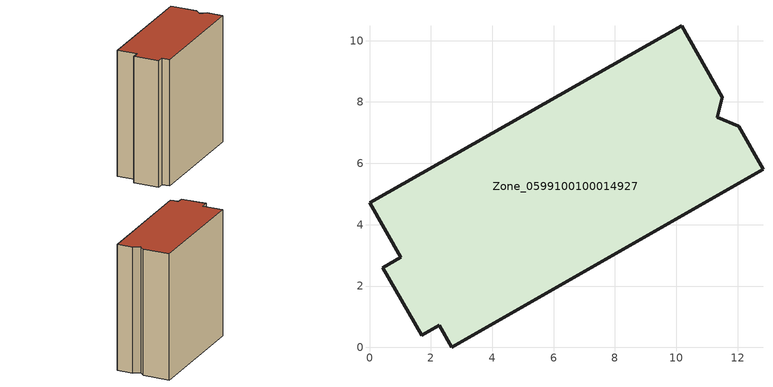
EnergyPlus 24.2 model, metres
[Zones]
Zone_0599100100014927
 floor ground (C_G): 10.17,10.49 11.49,8.16 11.34,7.5 12.03,7.21 12.83,5.8 2.69,0 2.28,0.72 1.71,0.4 0.42,2.6 1.01,2.94 0,4.72 z0
 wall outside (C_F): 2.28,0.72 2.69,0 12.83,5.8 12.03,7.21 11.34,7.5 11.49,8.16 10.17,10.49 0,4.72 1.01,2.94 0.42,2.6 1.71,0.4 2.28,0.72 z0:12.85
 roof outside (C_R): 11.49,8.16 10.17,10.49 0,4.72 1.01,2.94 0.42,2.6 1.71,0.4 2.28,0.72 2.69,0 12.83,5.8 12.03,7.21 11.34,7.5 z12.85
[BUILDING]
Pand.0599100100014927: North Axis=0; Terrain=City; Loads Convergence Tolerance Value=0.04; Temperature Convergence Tolerance Value=0.4; Solar Distribution=FullExterior; Maximum Number of Warmup Days=25; Minimum Number of Warmup Days=1
[Site:Location]
Rotterdam.The.Hague.AP_ZH_NLD Design_Conditions: Latitude=51.96; Longitude=4.45; Time Zone=1; Elevation=-4.5
[SITE:GROUNDTEMPERATURE:BUILDINGSURFACE]
18, 18, 18, 18, 18, 18, 18, 18, 18, 18, 18, 18
[MATERIAL] Thermal Absorptance=0.9; Solar Absorptance=0.7; Visible Absorptance=0.7
Name | Roughness | Thickness | Conductivity | Density | Specific Heat
G.TI.2015-2018 | MediumSmooth | 0.15 | 0.0428571 | 540 | 1210
F.TI.2015-2018 | Rough | 0.3 | 0.0666667 | 1920 | 840
R.TI.2015-2018 | MediumRough | 0.2 | 0.0333333 | 1500 | 1000
[CONSTRUCTION]
C_G: G.TI.2015-2018
C_F: F.TI.2015-2018
C_R: R.TI.2015-2018
[ZONE]
Zone_0599100100014927: Type=1; Multiplier=1; Ceiling Height=Autocalculate; Volume=Autocalculate; Floor Area=autocalculate; Part of Total Floor Area=Yes
[ZONEINFILTRATION:DESIGNFLOWRATE]
Infil_Zone_0599100100014927: Zone or ZoneList or Space or SpaceList=Zone_0599100100014927; Schedule=AlwaysOn; Design Flow Rate Calculation Method=Flow/Area; Flow Rate per Floor Area=0.0015; Constant Term Coefficient=1; Temperature Term Coefficient=0; Velocity Term Coefficient=0; Velocity Squared Term Coefficient=0
[HVACTEMPLATE:ZONE:IDEALLOADSAIRSYSTEM]
Zone_0599100100014927: Maximum Heating Supply Air Temperature=50; Minimum Cooling Supply Air Temperature=13; Maximum Heating Supply Air Humidity Ratio=0.0156; Minimum Cooling Supply Air Humidity Ratio=0.0077; Heating Limit=NoLimit; Cooling Limit=NoLimit; Dehumidification Control Type=ConstantSensibleHeatRatio; Cooling Sensible Heat Ratio=0.7; Dehumidification Setpoint=60; Humidification Control Type=None; Humidification Setpoint=30; Outdoor Air Method=None; Outdoor Air Flow Rate per Person=0.00944; Outdoor Air Flow Rate per Zone Floor Area=0; Outdoor Air Flow Rate per Zone=0; Demand Controlled Ventilation Type=None; Outdoor Air Economizer Type=NoEconomizer; Heat Recovery Type=None; Sensible Heat Recovery Effectiveness=0.7; Latent Heat Recovery Effectiveness=0.65
[ZONECONTROL:THERMOSTAT]
ThermostatControl_Zone_0599100100014927: Zone or ZoneList=Zone_0599100100014927; Control Type Schedule=DualSetpointControlType; Control 1=Thermostat_Zone_0599100100014927; Temperature Difference Between Cutout And Setpoint=0
[THERMOSTATSETPOINT:DUALSETPOINT]
Thermostat_Zone_0599100100014927: Heating Setpoint Temperature Schedule=HeatingSetpoint_Zone_0599100100014927; Cooling Setpoint Temperature Schedule=CoolingSetpoint_Zone_0599100100014927
[SCHEDULE:COMPACT]
HeatingSetpoint_Zone_0599100100014927: Through: 12/31, For: AllDays, Until: 24:00, 21
CoolingSetpoint_Zone_0599100100014927: Through: 12/31, For: AllDays, Until: 24:00, 24
DualSetpointControlType: Through: 12/31, For: AllDays, Until: 24:00, 4
AlwaysOn: Through: 12/31, For: AllDays, Until: 24:00, 1
